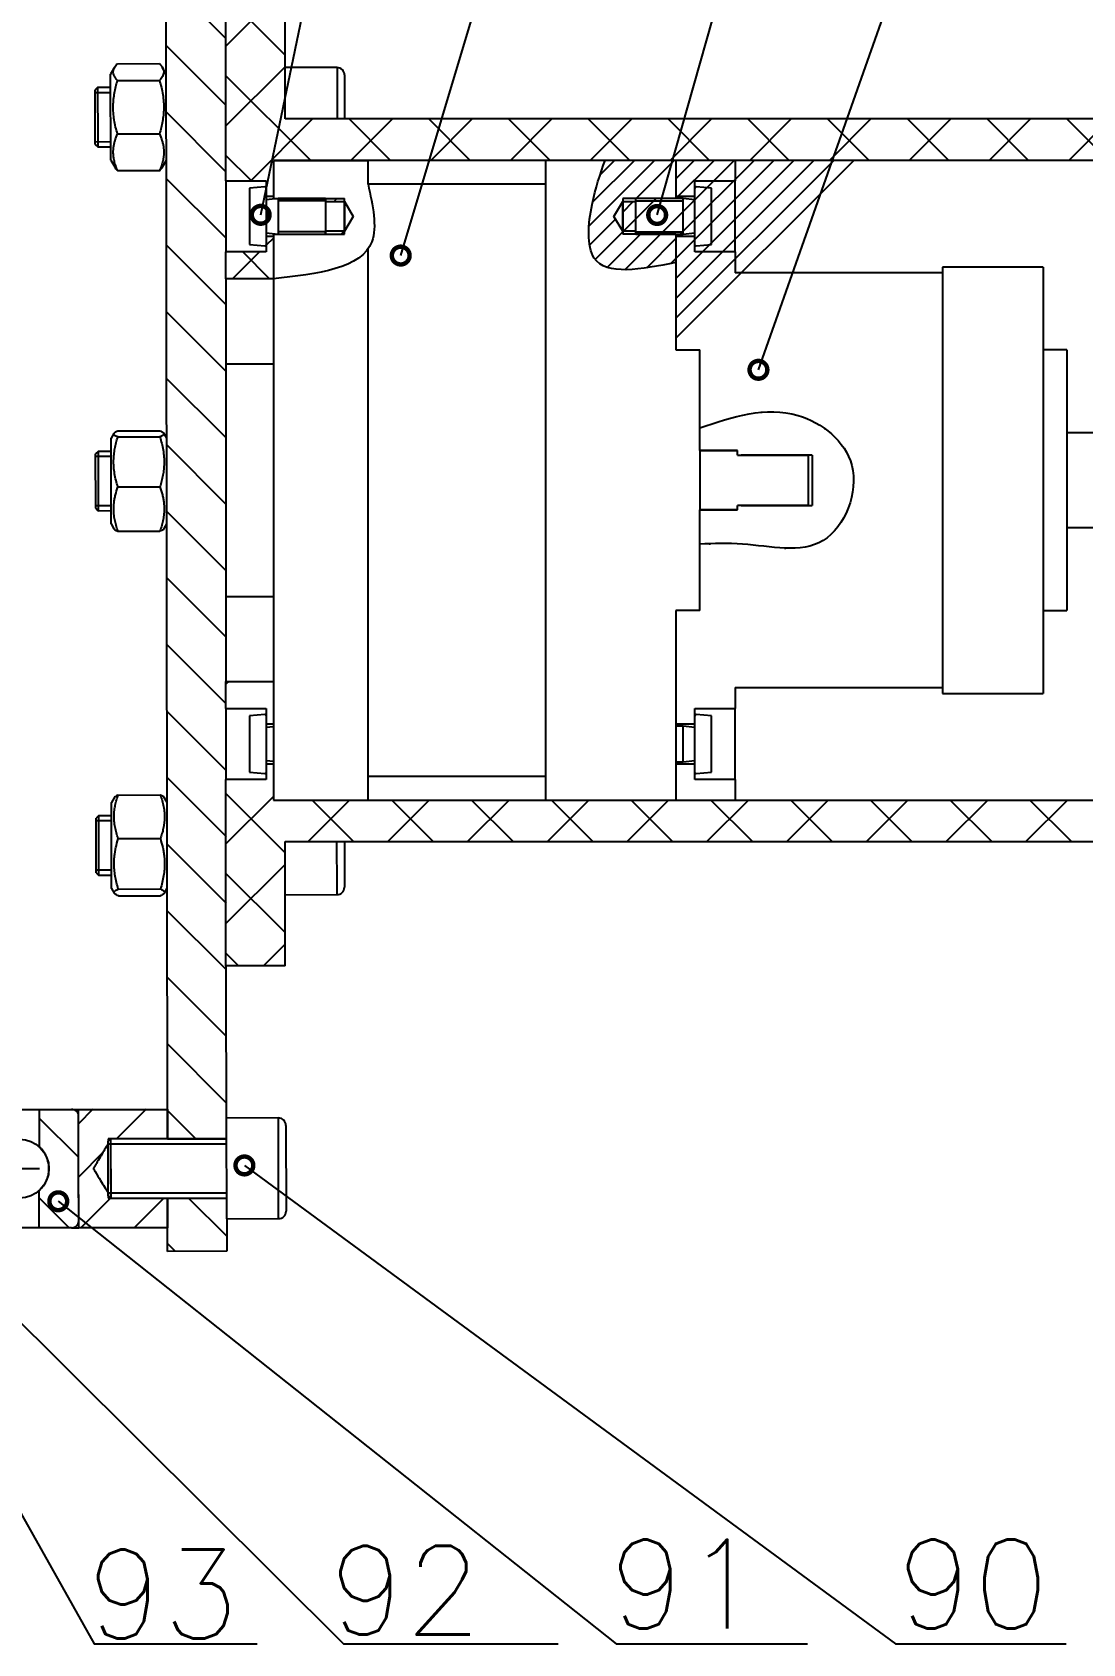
# Model space of a CAD drawing. Header units: millimetres. Extents: x 56 to 1245, y 45 to 886.
# Drawn here: x 657.9 to 717, y 575.8 to 666.5 of the extents above; entities that cross this region are included whole.
import ezdxf
from ezdxf.enums import TextEntityAlignment as Align

# ---------------------------------------------------------------- set-up
doc = ezdxf.new("R2010")
doc.units = ezdxf.units.MM
doc.layers.get('0').update_dxf_attribs({"color": 3})
doc.styles.get("Standard").update_dxf_attribs({"font": 'txt', "bigfont": 'gbcbig.shx'})

# ---------------------------------------------------------------- blocks, each defined once
blk = doc.blocks.new('_DotSmall')
at = {"color": 0, "linetype": 'ByBlock', "const_width": 0.5}
blk.add_lwpolyline([(-0.0625, 0, 1), (0.0625, 0, 1)], format="xyb", close=True, dxfattribs=at)

msp = doc.modelspace()

# ---------------------------------------------------------------- hatches: boundary and pattern name
h = msp.add_hatch()
h.set_pattern_fill('ANSI31', color=0, style=0)
edge = h.paths.add_edge_path()
edge.add_spline(control_points=[(695.485, 637.66), (696.275, 637.691), (698.55, 637.78), (702.906, 636.662), (705.132, 642.347), (700.583, 645.901), (697.345, 644.821), (695.485, 644.2)], knot_values=[0, 0, 0, 0, 2.415253, 6.952109, 11.474933, 15.606196, 21.188378, 21.188378, 21.188378, 21.188378], degree=3, periodic=0)
edge.add_line((695.485, 644.2), (695.485, 642.924))
edge.add_line((695.485, 642.924), (697.618, 642.924))
edge.add_line((697.618, 642.924), (697.618, 642.671))
edge.add_line((697.618, 642.671), (701.618, 642.671))
edge.add_line((701.618, 642.671), (701.818, 642.671))
edge.add_line((701.818, 642.671), (701.818, 639.843))
edge.add_line((701.818, 639.843), (697.818, 639.843))
edge.add_line((697.818, 639.843), (697.618, 639.843))
edge.add_line((697.618, 639.843), (697.618, 639.59))
edge.add_line((697.618, 639.59), (695.485, 639.59))
edge.add_line((695.485, 639.59), (695.485, 637.66))
edge = h.paths.add_edge_path()
edge.add_spline(control_points=[(695.485, 637.66), (696.275, 637.691), (698.55, 637.78), (702.906, 636.662), (705.132, 642.347), (700.583, 645.901), (697.345, 644.821), (695.485, 644.2)], knot_values=[0, 0, 0, 0, 2.415253, 6.952109, 11.474933, 15.606196, 21.188378, 21.188378, 21.188378, 21.188378], weights=[1, 1, 1, 1, 1, 1, 1, 1], degree=3, periodic=0)
edge.add_line((695.485, 644.2), (695.485, 642.924))
edge.add_line((695.485, 642.924), (697.618, 642.924))
edge.add_line((697.618, 642.924), (697.618, 642.671))
edge.add_line((697.618, 642.671), (697.798, 642.671))
edge.add_line((697.798, 642.671), (697.818, 642.671))
edge.add_line((697.818, 642.671), (697.818, 642.671))
edge.add_line((697.818, 642.671), (701.618, 642.671))
edge.add_line((701.618, 642.671), (701.638, 642.671))
edge.add_line((701.638, 642.671), (701.818, 642.671))
edge.add_line((701.818, 642.671), (701.818, 639.843))
edge.add_line((701.818, 639.843), (701.638, 639.843))
edge.add_line((701.638, 639.843), (701.618, 639.843))
edge.add_line((701.618, 639.843), (697.818, 639.843))
edge.add_line((697.818, 639.843), (697.798, 639.843))
edge.add_line((697.798, 639.843), (697.618, 639.843))
edge.add_line((697.618, 639.843), (697.618, 639.59))
edge.add_line((697.618, 639.59), (695.485, 639.59))
edge.add_line((695.485, 639.59), (695.485, 637.66))

# ---------------------------------------------------------------- linework, layer by layer
at = {"layer": 'Defpoints', "linetype": 'Continuous', "lineweight": -3}
for p, q in [((665.526, 604.185), (665.448, 674.518)), ((668.791, 666.13), (665.453, 669.467)), ((668.818, 658.106), (668.818, 668.59)), ((671.717, 668.59), (668.818, 665.691)), ((672.151, 661.59), (672.151, 668.59)), ((672.151, 665.184), (668.818, 668.517)), ((668.795, 662.384), (665.458, 665.721)), ((662.549, 664.495), (662.326, 664.109)), ((662.331, 659.276), (662.326, 664.109)), ((662.708, 664.703), (665.076, 664.706)), ((665.459, 664.112), (665.235, 664.499)), ((672.151, 664.534), (668.818, 661.201)), ((673.588, 659.257), (668.818, 664.027)), ((675.075, 664.486), (672.158, 664.481)), ((661.594, 663.358), (661.46, 663.225)), ((661.463, 660.595), (661.46, 663.225)), ((662.327, 663.359), (661.594, 663.358)), ((661.594, 663.358), (661.597, 660.5)), ((662.709, 663.757), (665.077, 663.759)), ((662.327, 663.07), (661.461, 663.069)), ((668.799, 658.638), (665.462, 661.975)), ((673.697, 661.59), (670.213, 658.106)), ((735.485, 661.59), (672.151, 661.59)), ((678.078, 659.257), (675.745, 661.59)), ((678.188, 661.59), (675.854, 659.257)), ((682.569, 659.257), (680.235, 661.59)), ((682.678, 661.59), (680.344, 659.257)), ((687.059, 659.257), (684.725, 661.59)), ((687.168, 661.59), (684.834, 659.257)), ((691.549, 659.257), (689.216, 661.59)), ((691.658, 661.59), (689.325, 659.257)), ((696.039, 659.257), (693.706, 661.59)), ((696.148, 661.59), (693.815, 659.257)), ((700.529, 659.257), (698.196, 661.59)), ((700.638, 661.59), (698.305, 659.257)), ((705.019, 659.257), (702.686, 661.59)), ((705.128, 661.59), (702.795, 659.257)), ((709.509, 659.257), (707.176, 661.59)), ((709.618, 661.59), (707.285, 659.257)), ((713.999, 659.257), (711.666, 661.59)), ((714.109, 661.59), (711.775, 659.257)), ((718.49, 659.257), (716.156, 661.59)), ((718.599, 661.59), (716.265, 659.257)), ((661.464, 660.158), (661.463, 660.595)), ((661.597, 660.5), (661.597, 660.025)), ((662.712, 660.746), (665.081, 660.748)), ((661.464, 660.313), (662.33, 660.314)), ((661.464, 660.158), (661.597, 660.025)), ((661.597, 660.025), (662.331, 660.026)), ((670.249, 658.106), (668.818, 659.537)), ((662.331, 659.276), (662.555, 658.889)), ((662.715, 658.682), (665.083, 658.684)), ((665.242, 658.892), (665.465, 659.279)), ((671.485, 659.257), (671.485, 657.24)), ((737.485, 659.257), (671.485, 659.257)), ((671.485, 659.257), (671.485, 657.24)), ((676.818, 657.924), (676.818, 659.257)), ((686.818, 657.924), (686.818, 659.257)), ((689.256, 655.58), (692.933, 659.257)), ((689.452, 656.899), (691.811, 659.257)), ((689.88, 658.449), (690.688, 659.257)), ((691.905, 657.106), (694.056, 659.257)), ((693.272, 655.106), (697.423, 659.257)), ((693.869, 653.458), (699.668, 659.257)), ((697.485, 659.257), (694.151, 659.257)), ((694.151, 659.257), (694.151, 657.24)), ((694.151, 659.257), (694.151, 657.106)), ((694.151, 658.23), (695.178, 659.257)), ((694.151, 657.108), (696.301, 659.257)), ((694.151, 652.618), (700.791, 659.257)), ((694.151, 651.495), (701.913, 659.257)), ((694.151, 650.373), (703.036, 659.257)), ((694.151, 649.25), (704.158, 659.257)), ((694.395, 655.106), (698.546, 659.257)), ((697.485, 659.257), (697.485, 658.106)), ((668.803, 654.892), (665.466, 658.23)), ((668.818, 658.106), (671.085, 658.106)), ((668.818, 658.106), (668.818, 654.106)), ((671.012, 657.767), (670.151, 657.691)), ((670.151, 657.691), (670.151, 654.521)), ((671.085, 658.106), (671.085, 657.24)), ((671.085, 657.7), (671.085, 654.512)), ((686.818, 657.924), (676.818, 657.924)), ((695.218, 658.106), (697.485, 658.106)), ((695.218, 657.7), (695.218, 658.106)), ((695.218, 657.233), (695.218, 657.7)), ((696.151, 657.691), (695.291, 657.767)), ((696.151, 657.227), (696.151, 657.691)), ((697.485, 654.106), (697.485, 658.106)), ((671.116, 657.24), (671.085, 657.271)), ((671.085, 657.24), (671.485, 657.24)), ((671.751, 657.106), (671.085, 657.036)), ((671.485, 657.106), (675.485, 657.106)), ((674.418, 657.106), (671.751, 657.106)), ((671.751, 657.106), (671.751, 657.079)), ((671.751, 657.106), (671.751, 655.106)), ((671.751, 657.079), (671.751, 655.106)), ((674.418, 656.98), (671.751, 656.98)), ((674.418, 657.106), (674.418, 655.106)), ((674.418, 656.94), (675.485, 656.94)), ((674.9, 656.94), (675.067, 657.106)), ((675.485, 655.106), (675.485, 657.106)), ((675.485, 656.94), (675.985, 656.106)), ((675.485, 656.94), (675.485, 655.273)), ((690.651, 656.106), (691.151, 656.94)), ((694.151, 657.106), (691.151, 657.106)), ((691.151, 657.106), (691.151, 655.106)), ((691.151, 656.94), (691.885, 656.94)), ((691.151, 655.273), (691.151, 656.94)), ((691.151, 656.353), (691.738, 656.94)), ((694.551, 657.106), (691.885, 657.106)), ((691.885, 656.813), (691.885, 657.106)), ((691.885, 655.964), (693.027, 657.106)), ((691.885, 656.98), (694.551, 656.98)), ((691.885, 655.106), (691.885, 656.813)), ((693.027, 657.106), (693.027, 657.106)), ((694.15, 657.106), (694.15, 657.106)), ((694.151, 657.24), (695.218, 657.24)), ((695.218, 657.036), (694.551, 657.106)), ((694.551, 655.399), (694.551, 657.106)), ((694.551, 655.106), (694.551, 657.106)), ((695.218, 654.512), (695.218, 657.233)), ((696.151, 654.521), (696.151, 657.227)), ((675.985, 656.106), (675.485, 655.273)), ((689.286, 654.488), (690.746, 655.948)), ((691.151, 655.273), (690.651, 656.106)), ((691.194, 655.273), (691.885, 655.964)), ((671.085, 655.176), (671.751, 655.106)), ((671.485, 654.973), (671.085, 654.973)), ((671.485, 655.134), (671.485, 627.38)), ((671.485, 655.106), (675.485, 655.106)), ((671.485, 654.973), (671.485, 652.59)), ((674.418, 655.233), (671.751, 655.233)), ((671.751, 655.106), (674.418, 655.106)), ((671.944, 655.106), (671.944, 655.106)), ((673.067, 655.106), (673.067, 655.106)), ((674.189, 655.106), (674.189, 655.106)), ((675.485, 655.273), (674.418, 655.273)), ((675.312, 655.106), (675.479, 655.273)), ((689.603, 653.682), (691.151, 655.23)), ((690.278, 653.234), (692.15, 655.106)), ((691.885, 655.273), (691.151, 655.273)), ((694.151, 655.106), (691.151, 655.106)), ((691.272, 653.106), (693.272, 655.106)), ((691.885, 655.233), (694.551, 655.233)), ((691.885, 655.106), (694.551, 655.106)), ((694.151, 655.106), (694.151, 648.59)), ((695.218, 654.973), (694.151, 654.973)), ((694.151, 654.973), (694.151, 648.59)), ((694.551, 655.106), (694.551, 655.399)), ((694.551, 655.106), (695.218, 655.176)), ((668.807, 651.147), (665.47, 654.484)), ((671.085, 654.106), (668.818, 654.106)), ((668.818, 652.59), (668.818, 654.106)), ((670.703, 654.106), (669.188, 652.59)), ((671.275, 652.59), (669.759, 654.106)), ((670.151, 654.521), (671.012, 654.446)), ((671.485, 654.888), (671.085, 654.488)), ((671.085, 654.512), (671.085, 654.106)), ((692.503, 653.214), (694.151, 654.863)), ((695.218, 654.106), (695.218, 654.512)), ((697.485, 654.106), (695.218, 654.106)), ((695.291, 654.446), (696.151, 654.521)), ((697.485, 654.106), (697.485, 652.924)), ((709.151, 653.257), (709.151, 652.924)), ((714.818, 653.257), (709.151, 653.257)), ((714.818, 653.257), (714.818, 648.59)), ((668.818, 652.59), (668.818, 647.808)), ((671.485, 652.59), (668.818, 652.59)), ((709.151, 652.924), (697.485, 652.924)), ((668.811, 647.401), (665.474, 650.738)), ((694.151, 648.59), (695.485, 648.59)), ((695.485, 642.924), (695.485, 648.59)), ((716.151, 648.59), (714.818, 648.59)), ((716.151, 648.59), (716.151, 643.924)), ((668.818, 647.808), (671.485, 647.808)), ((668.818, 647.808), (668.818, 634.706)), ((668.815, 643.655), (665.478, 646.992)), ((662.503, 643.895), (662.349, 643.628)), ((662.354, 638.794), (662.349, 643.628)), ((662.731, 644.029), (665.099, 644.032)), ((662.731, 643.696), (665.099, 643.698)), ((665.482, 643.631), (665.328, 643.897)), ((668.82, 639.909), (665.483, 643.246)), ((724.818, 643.924), (716.151, 643.924)), ((661.616, 642.877), (661.483, 642.743)), ((661.486, 639.763), (661.483, 642.743)), ((662.35, 642.589), (661.483, 642.588)), ((662.35, 642.878), (661.616, 642.877)), ((661.616, 642.877), (661.62, 639.637)), ((695.485, 642.924), (697.618, 642.924)), ((697.618, 642.924), (695.485, 642.924)), ((697.618, 642.671), (697.618, 642.924)), ((697.618, 642.671), (701.618, 642.671)), ((701.818, 642.671), (697.818, 642.671)), ((701.618, 639.843), (701.618, 642.671)), ((701.818, 642.671), (701.818, 639.843)), ((662.734, 640.878), (665.103, 640.881)), ((661.486, 639.832), (662.353, 639.833)), ((661.486, 639.677), (661.486, 639.763)), ((661.486, 639.677), (661.62, 639.543)), ((661.62, 639.637), (661.62, 639.543)), ((661.62, 639.543), (662.353, 639.544)), ((695.485, 633.924), (695.485, 639.59)), ((697.618, 639.59), (695.485, 639.59)), ((695.485, 639.59), (697.618, 639.59)), ((697.618, 639.59), (697.618, 639.843)), ((701.618, 639.843), (697.618, 639.843)), ((697.818, 639.843), (701.818, 639.843)), ((662.354, 638.794), (662.509, 638.527)), ((665.334, 638.531), (665.487, 638.798)), ((668.824, 636.164), (665.487, 639.501)), ((662.737, 638.394), (665.105, 638.396)), ((716.151, 638.59), (724.818, 638.59)), ((716.151, 638.59), (716.151, 633.924)), ((668.828, 632.418), (665.491, 635.755)), ((668.818, 634.706), (671.485, 634.706)), ((668.818, 634.706), (668.818, 629.924)), ((695.485, 633.924), (694.151, 633.924)), ((694.151, 633.924), (694.151, 627.541)), ((694.151, 633.924), (694.151, 627.408)), ((714.818, 633.924), (716.151, 633.924)), ((714.818, 633.924), (714.818, 629.257)), ((668.832, 628.672), (665.495, 632.009)), ((668.818, 629.924), (671.485, 629.924)), ((668.818, 628.408), (668.818, 629.924)), ((668.972, 629.924), (668.818, 629.77)), ((671.485, 629.924), (671.485, 627.541)), ((697.485, 629.59), (709.151, 629.59)), ((697.485, 629.59), (697.485, 628.408)), ((709.151, 629.59), (709.151, 629.257)), ((709.151, 629.257), (714.818, 629.257)), ((668.836, 624.926), (665.499, 628.263)), ((668.818, 628.408), (671.085, 628.408)), ((668.818, 628.408), (668.818, 624.408)), ((671.012, 628.068), (670.151, 627.993)), ((670.151, 627.993), (670.151, 624.823)), ((671.085, 628.408), (671.085, 628.002)), ((671.085, 628.002), (671.085, 624.814)), ((695.218, 628.408), (697.485, 628.408)), ((695.218, 628.002), (695.218, 628.408)), ((695.218, 627.808), (695.218, 628.002)), ((695.218, 624.814), (695.218, 627.808)), ((696.151, 627.993), (695.291, 628.068)), ((696.151, 627.8), (696.151, 627.993)), ((696.151, 624.823), (696.151, 627.8)), ((697.485, 624.408), (697.485, 628.408)), ((671.085, 627.541), (671.485, 627.541)), ((671.485, 627.38), (671.085, 627.338)), ((694.151, 627.541), (695.218, 627.541)), ((694.551, 627.408), (694.151, 627.408)), ((695.218, 627.338), (694.551, 627.408)), ((694.551, 625.93), (694.551, 627.408)), ((694.551, 625.408), (694.551, 627.408)), ((694.551, 625.408), (694.551, 625.93)), ((671.085, 625.478), (671.485, 625.436)), ((671.085, 625.275), (671.085, 624.408)), ((671.485, 625.275), (671.085, 625.275)), ((671.485, 625.436), (671.485, 623.33)), ((671.485, 625.275), (671.485, 623.257)), ((694.151, 625.408), (694.551, 625.408)), ((694.151, 625.408), (694.151, 623.257)), ((695.218, 625.275), (694.151, 625.275)), ((694.151, 625.275), (694.151, 623.257)), ((694.551, 625.408), (695.218, 625.478)), ((668.84, 621.181), (665.503, 624.518)), ((671.085, 624.408), (668.818, 624.408)), ((668.818, 613.924), (668.818, 624.408)), ((670.151, 624.823), (671.012, 624.748)), ((676.818, 624.59), (686.818, 624.59)), ((676.818, 623.257), (676.818, 624.59)), ((686.818, 623.257), (686.818, 624.59)), ((695.218, 624.408), (695.218, 624.814)), ((697.485, 624.408), (695.218, 624.408)), ((695.291, 624.748), (696.151, 624.823)), ((697.485, 624.408), (697.485, 623.257)), ((662.528, 623.388), (662.371, 623.117)), ((662.753, 623.538), (665.122, 623.541)), ((665.505, 623.12), (665.347, 623.392)), ((672.151, 620.283), (668.818, 623.616)), ((671.485, 623.457), (668.818, 620.79)), ((671.485, 623.257), (737.485, 623.257)), ((675.775, 623.257), (673.442, 620.924)), ((676.001, 620.924), (673.667, 623.257)), ((680.265, 623.257), (677.932, 620.924)), ((680.491, 620.924), (678.157, 623.257)), ((684.756, 623.257), (682.422, 620.924)), ((684.981, 620.924), (682.648, 623.257)), ((689.246, 623.257), (686.912, 620.924)), ((689.471, 620.924), (687.138, 623.257)), ((693.736, 623.257), (691.402, 620.924)), ((693.961, 620.924), (691.628, 623.257)), ((694.151, 623.257), (697.485, 623.257)), ((698.226, 623.257), (695.893, 620.924)), ((698.451, 620.924), (696.118, 623.257)), ((702.716, 623.257), (700.383, 620.924)), ((702.941, 620.924), (700.608, 623.257)), ((707.206, 623.257), (704.873, 620.924)), ((707.432, 620.924), (705.098, 623.257)), ((711.696, 623.257), (709.363, 620.924)), ((711.922, 620.924), (709.588, 623.257)), ((716.186, 623.257), (713.853, 620.924)), ((716.412, 620.924), (714.078, 623.257)), ((661.639, 622.366), (661.506, 622.233)), ((662.372, 622.367), (661.639, 622.366)), ((661.639, 622.366), (661.642, 619.271)), ((662.377, 618.284), (662.371, 623.117)), ((661.509, 619.385), (661.506, 622.233)), ((662.373, 622.078), (661.506, 622.077)), ((662.756, 621.083), (665.125, 621.086)), ((668.844, 617.435), (665.507, 620.772)), ((672.151, 620.924), (735.485, 620.924)), ((672.151, 613.924), (672.151, 620.924)), ((675.072, 618.338), (675.068, 620.929)), ((675.485, 620.929), (675.488, 618.696)), ((672.151, 619.633), (668.818, 616.3)), ((661.509, 619.166), (661.509, 619.385)), ((661.509, 619.321), (662.376, 619.322)), ((661.509, 619.166), (661.643, 619.033)), ((661.642, 619.271), (661.643, 619.033)), ((661.643, 619.033), (662.376, 619.034)), ((672.151, 615.793), (668.818, 619.126)), ((675.488, 618.696), (675.489, 618.35)), ((662.377, 618.284), (662.534, 618.013)), ((662.759, 618.246), (665.128, 618.249)), ((662.76, 617.864), (665.128, 617.866)), ((665.353, 618.015), (665.51, 618.287)), ((672.156, 617.928), (675.073, 617.933)), ((675.073, 617.933), (675.072, 618.338)), ((668.849, 613.689), (665.512, 617.026)), ((672.151, 615.143), (670.932, 613.924)), ((669.53, 613.924), (668.818, 614.636)), ((668.853, 609.943), (665.516, 613.28)), ((672.151, 613.924), (668.818, 613.924)), ((668.857, 606.197), (665.52, 609.535)), ((660.527, 603.128), (658.302, 605.353)), ((661.333, 605.847), (660.525, 605.039)), ((664.329, 605.85), (662.661, 604.182)), ((665.524, 605.852), (665.526, 604.185)), ((667.126, 604.187), (665.524, 605.789)), ((671.774, 605.36), (668.857, 605.355)), ((668.867, 599.689), (668.857, 605.355)), ((671.783, 599.694), (671.774, 605.36)), ((662.326, 604.182), (662.192, 604.181)), ((662.192, 604.181), (662.193, 604.048)), ((662.326, 604.182), (662.193, 604.048)), ((668.859, 604.189), (662.326, 604.182)), ((665.526, 604.185), (662.326, 604.182)), ((662.326, 604.182), (662.329, 600.848)), ((662.326, 604.182), (662.326, 604.114)), ((672.191, 604.944), (672.199, 600.111)), ((661.892, 603.413), (660.528, 602.049)), ((662.196, 600.981), (662.193, 604.048)), ((662.193, 604.031), (662.193, 604.048)), ((662.193, 603.896), (662.193, 604.031)), ((662.193, 603.639), (662.193, 603.896)), ((662.193, 603.281), (662.193, 603.639)), ((662.194, 602.856), (662.193, 603.281)), ((662.326, 604.114), (662.326, 603.917)), ((662.326, 603.917), (662.326, 603.606)), ((662.326, 603.606), (662.327, 603.207)), ((662.194, 602.4), (662.194, 602.856)), ((662.195, 601.955), (662.194, 602.4)), ((662.327, 603.207), (662.327, 602.752)), ((662.327, 602.752), (662.328, 602.278)), ((662.195, 601.559), (662.195, 601.955)), ((662.196, 601.248), (662.195, 601.559)), ((662.328, 602.278), (662.328, 601.823)), ((662.328, 601.823), (662.329, 601.423)), ((662.329, 601.423), (662.329, 601.113)), ((659.986, 599.179), (658.307, 600.858)), ((662.325, 600.853), (660.652, 599.18)), ((662.196, 601.05), (662.196, 601.248)), ((662.196, 600.981), (662.196, 601.05)), ((662.196, 600.981), (662.329, 600.848)), ((662.196, 600.981), (662.196, 600.848)), ((662.196, 600.848), (662.329, 600.848)), ((662.329, 601.113), (662.329, 600.916)), ((662.329, 600.916), (662.329, 600.848)), ((662.329, 600.848), (668.863, 600.855)), ((662.329, 600.848), (665.529, 600.852)), ((665.317, 600.852), (663.649, 599.183)), ((665.533, 597.852), (665.529, 600.852)), ((665.529, 600.852), (665.531, 599.185)), ((668.865, 598.706), (666.718, 600.853)), ((668.864, 599.689), (668.866, 597.855)), ((668.867, 599.689), (671.783, 599.694)), ((658.309, 599.177), (656.087, 599.175)), ((660.131, 599.179), (658.309, 599.177)), ((660.131, 599.179), (660.531, 599.18)), ((665.531, 599.185), (660.531, 599.18)), ((665.977, 597.852), (665.532, 598.297)), ((668.866, 597.855), (665.533, 597.852))]:
    msp.add_line(p, q, dxfattribs=at)
at = {"layer": 'Defpoints', "lineweight": -3}
for p, q in [((675.075, 664.486), (675.075, 661.59)), ((675.492, 664.07), (675.492, 661.59)), ((671.485, 659.257), (676.818, 659.257)), ((686.818, 624.59), (686.818, 657.924)), ((671.485, 657.24), (671.485, 657.078)), ((671.485, 657.106), (671.751, 657.106)), ((674.418, 657.106), (674.418, 656.94)), ((671.485, 655.134), (671.485, 652.59)), ((671.485, 655.106), (671.751, 655.106)), ((674.418, 655.106), (674.418, 655.273)), ((676.818, 624.59), (676.818, 654.281)), ((709.151, 652.924), (709.151, 629.59)), ((714.818, 648.59), (714.818, 633.924)), ((716.151, 643.924), (716.151, 638.59)), ((695.485, 642.924), (695.485, 639.59)), ((671.485, 627.38), (671.485, 625.436)), ((694.151, 627.408), (694.151, 625.408)), ((668.818, 613.924), (668.829, 604.189)), ((656.079, 605.836), (658.302, 605.836)), ((658.302, 605.836), (660.152, 605.838)), ((658.302, 605.836), (658.302, 603.746)), ((660.152, 605.838), (665.524, 605.844)), ((665.526, 604.185), (668.859, 604.189)), ((662.193, 603.896), (662.193, 604.031)), ((662.193, 603.896), (668.859, 603.896)), ((656.102, 602.509), (658.329, 602.509)), ((662.196, 601.149), (668.862, 601.149)), ((662.196, 601.115), (662.196, 600.981)), ((665.529, 600.852), (668.863, 600.855))]:
    msp.add_line(p, q, dxfattribs=at)
for points in [[(670.772, 656.196), (681.698, 708.695), (691.566, 708.695)], [(678.656, 653.903), (695.078, 708.695), (703.827, 708.695)], [(693.091, 656.187), (707.978, 708.695), (716.614, 708.695)], [(698.793, 647.472), (720.403, 708.695), (729.899, 708.695)], [(669.856, 602.688), (706.503, 575.764), (716.121, 575.764)], [(659.379, 600.67), (690.79, 575.764), (701.556, 575.764)], [(652.238, 598.819), (675.432, 575.764), (687.521, 575.764)], [(649.702, 596.548), (661.395, 575.764), (670.572, 575.764)]]:
    msp.add_lwpolyline(points, dxfattribs=at)
msp.add_circle((657.194, 602.509), 1.66, dxfattribs=at)
at = {"layer": 'Defpoints', "linetype": 'Continuous', "lineweight": -3}
for centre, radius, start, end in [((675.075, 664.069), 0.417, 0.09532, 90.09532), ((671.018, 657.7), 0.0667, 0, 95), ((695.285, 657.7), 0.0667, 85, 180), ((671.018, 654.512), 0.0667, 265, 0), ((695.285, 654.512), 0.0667, 180, 275), ((671.018, 628.002), 0.0667, 0, 95), ((695.285, 628.002), 0.0667, 85, 180), ((671.018, 624.814), 0.0667, 265, 0), ((695.285, 624.814), 0.0667, 180, 275), ((675.072, 618.349), 0.417, 270.09532, 0.09532), ((671.774, 604.944), 0.417, 0.09532, 90.09532), ((671.783, 600.11), 0.417, 270.09532, 0.09532)]:
    msp.add_arc(centre, radius, start, end, dxfattribs=at)
at = {"layer": 'Defpoints', "lineweight": -3}
msp.add_arc((660.139, 605.452), 0.386, 1.90701, 92.17194, dxfattribs=at)
at = {"layer": 'Defpoints', "linetype": 'Continuous', "lineweight": -3}
for major_axis, start_param, end_param in [((-25.243, 22810.181), 4.712372, 4.712664), ((-25.243, 22810.181), 4.712389, 4.712646), ((-23.263, 21021.147), 4.71237, 4.71247)]:
    msp.add_ellipse((632.198, 599.545), major_axis=major_axis, ratio=0.001242, start_param=start_param, end_param=end_param, dxfattribs=at)
for points, knots in [([(662.709, 663.757), (662.673, 663.797), (662.6, 663.879), (662.522, 664.005), (662.475, 664.133), (662.466, 664.257), (662.489, 664.374), (662.539, 664.484), (662.611, 664.595), (662.676, 664.667), (662.708, 664.703)], [0, 0, 0, 0, 0.132024, 0.264562, 0.39926, 0.534983, 0.649873, 0.765393, 0.882501, 1, 1, 1, 1]), ([(665.076, 664.706), (665.112, 664.665), (665.185, 664.584), (665.263, 664.458), (665.311, 664.33), (665.32, 664.206), (665.296, 664.089), (665.247, 663.978), (665.174, 663.868), (665.11, 663.796), (665.077, 663.759)], [0, 0, 0, 0, 0.132024, 0.264562, 0.39926, 0.534983, 0.649873, 0.765393, 0.882501, 1, 1, 1, 1]), ([(662.712, 660.746), (662.676, 660.876), (662.603, 661.136), (662.525, 661.536), (662.477, 661.944), (662.468, 662.338), (662.491, 662.71), (662.54, 663.061), (662.612, 663.411), (662.677, 663.641), (662.709, 663.757)], [0, 0, 0, 0, 0.1323004, 0.2645633, 0.3997848, 0.5349818, 0.6501776, 0.7653913, 0.8826843, 1, 1, 1, 1]), ([(665.077, 663.759), (665.114, 663.629), (665.186, 663.369), (665.265, 662.969), (665.312, 662.561), (665.322, 662.167), (665.298, 661.795), (665.249, 661.444), (665.177, 661.094), (665.113, 660.864), (665.081, 660.748)], [0, 0, 0, 0, 0.1323, 0.264563, 0.399785, 0.534982, 0.650178, 0.765391, 0.882684, 1, 1, 1, 1]), ([(662.715, 658.682), (662.678, 658.772), (662.607, 658.946), (662.532, 659.209), (662.484, 659.47), (662.47, 659.736), (662.487, 659.977), (662.526, 660.19), (662.59, 660.439), (662.663, 660.623), (662.712, 660.746)], [0, 0, 0, 0, 0.133757, 0.258366, 0.382944, 0.510621, 0.6383, 0.728297, 0.818302, 1, 1, 1, 1]), ([(665.081, 660.748), (665.129, 660.627), (665.203, 660.444), (665.268, 660.195), (665.307, 659.983), (665.325, 659.746), (665.313, 659.482), (665.266, 659.218), (665.191, 658.951), (665.119, 658.775), (665.083, 658.684)], [0, 0, 0, 0, 0.180075, 0.270892, 0.3617, 0.486171, 0.61064, 0.738425, 0.866244, 1, 1, 1, 1]), ([(662.556, 658.89), (662.576, 658.857), (662.619, 658.787), (662.682, 658.718), (662.715, 658.682)], [0, 0, 0, 0, 0.472623, 1, 1, 1, 1]), ([(665.083, 658.684), (665.12, 658.725), (665.182, 658.794), (665.223, 658.864), (665.239, 658.893)], [0, 0, 0, 0, 0.592922, 1, 1, 1, 1]), ([(662.731, 643.696), (662.695, 643.71), (662.622, 643.739), (662.545, 643.783), (662.497, 643.828), (662.488, 643.872), (662.512, 643.913), (662.561, 643.952), (662.634, 643.991), (662.698, 644.016), (662.731, 644.029)], [0, 0, 0, 0, 0.132024, 0.264562, 0.39926, 0.534983, 0.649873, 0.765393, 0.882501, 1, 1, 1, 1]), ([(662.734, 640.878), (662.698, 641), (662.625, 641.243), (662.547, 641.618), (662.499, 642), (662.49, 642.368), (662.513, 642.716), (662.562, 643.045), (662.634, 643.372), (662.699, 643.588), (662.731, 643.696)], [0, 0, 0, 0, 0.1323, 0.264563, 0.399785, 0.534982, 0.650178, 0.765391, 0.882684, 1, 1, 1, 1]), ([(665.099, 644.032), (665.135, 644.017), (665.208, 643.989), (665.286, 643.944), (665.333, 643.899), (665.342, 643.856), (665.318, 643.814), (665.269, 643.776), (665.197, 643.737), (665.132, 643.711), (665.099, 643.698)], [0, 0, 0, 0, 0.132024, 0.264562, 0.39926, 0.534983, 0.649873, 0.765393, 0.882501, 1, 1, 1, 1]), ([(665.099, 643.698), (665.136, 643.577), (665.209, 643.333), (665.287, 642.959), (665.334, 642.577), (665.344, 642.209), (665.32, 641.86), (665.271, 641.532), (665.199, 641.204), (665.135, 640.989), (665.103, 640.881)], [0, 0, 0, 0, 0.1323, 0.264563, 0.399785, 0.534982, 0.650178, 0.765391, 0.882684, 1, 1, 1, 1]), ([(662.737, 638.394), (662.7, 638.502), (662.629, 638.712), (662.554, 639.028), (662.506, 639.343), (662.492, 639.662), (662.51, 639.953), (662.548, 640.21), (662.612, 640.509), (662.685, 640.73), (662.734, 640.878)], [0, 0, 0, 0, 0.133757, 0.258366, 0.382944, 0.510621, 0.6383, 0.728297, 0.818302, 1, 1, 1, 1]), ([(665.103, 640.881), (665.151, 640.734), (665.225, 640.514), (665.29, 640.215), (665.329, 639.959), (665.347, 639.674), (665.335, 639.357), (665.289, 639.039), (665.213, 638.717), (665.142, 638.505), (665.105, 638.396)], [0, 0, 0, 0, 0.180075, 0.270892, 0.3617, 0.486171, 0.61064, 0.738425, 0.866244, 1, 1, 1, 1]), ([(662.511, 638.529), (662.514, 638.522), (662.523, 638.503), (662.568, 638.471), (662.64, 638.432), (662.705, 638.406), (662.737, 638.394)], [0, 0, 0, 0, 0.139732, 0.423567, 0.711304, 1, 1, 1, 1]), ([(665.105, 638.396), (665.142, 638.411), (665.215, 638.44), (665.289, 638.484), (665.33, 638.515), (665.333, 638.531), (665.333, 638.532)], [0, 0, 0, 0, 0.3243643, 0.6499924, 0.9809269, 1, 1, 1, 1]), ([(662.756, 621.083), (662.72, 621.189), (662.647, 621.401), (662.569, 621.728), (662.521, 622.06), (662.512, 622.381), (662.536, 622.684), (662.585, 622.971), (662.657, 623.256), (662.721, 623.444), (662.753, 623.538)], [0, 0, 0, 0, 0.1323, 0.264563, 0.399785, 0.534982, 0.650178, 0.765391, 0.882684, 1, 1, 1, 1]), ([(662.753, 623.538), (662.717, 623.521), (662.645, 623.488), (662.566, 623.438), (662.541, 623.405), (662.528, 623.388)], [0, 0, 0, 0, 0.335791, 0.672891, 1, 1, 1, 1]), ([(665.122, 623.541), (665.158, 623.435), (665.231, 623.223), (665.309, 622.896), (665.357, 622.563), (665.366, 622.243), (665.342, 621.939), (665.293, 621.653), (665.221, 621.368), (665.157, 621.18), (665.125, 621.086)], [0, 0, 0, 0, 0.1323, 0.264563, 0.399785, 0.534982, 0.650178, 0.765391, 0.882684, 1, 1, 1, 1]), ([(665.345, 623.391), (665.343, 623.397), (665.334, 623.417), (665.29, 623.452), (665.219, 623.497), (665.154, 623.526), (665.122, 623.541)], [0, 0, 0, 0, 0.1093957, 0.4032399, 0.7011237, 1, 1, 1, 1]), ([(662.759, 618.246), (662.723, 618.37), (662.651, 618.609), (662.576, 618.97), (662.529, 619.33), (662.514, 619.695), (662.532, 620.026), (662.57, 620.32), (662.634, 620.662), (662.707, 620.914), (662.756, 621.083)], [0, 0, 0, 0, 0.1337565, 0.2583658, 0.3829441, 0.5106211, 0.6383003, 0.7282971, 0.8183024, 1, 1, 1, 1]), ([(665.125, 621.086), (665.173, 620.919), (665.247, 620.667), (665.312, 620.325), (665.351, 620.033), (665.369, 619.707), (665.357, 619.345), (665.311, 618.983), (665.236, 618.615), (665.164, 618.372), (665.128, 618.249)], [0, 0, 0, 0, 0.180075, 0.270892, 0.3617, 0.486171, 0.61064, 0.738425, 0.866244, 1, 1, 1, 1]), ([(662.76, 617.864), (662.724, 617.88), (662.651, 617.913), (662.573, 617.964), (662.526, 618.015), (662.517, 618.065), (662.54, 618.113), (662.59, 618.157), (662.662, 618.202), (662.727, 618.231), (662.759, 618.246)], [0, 0, 0, 0, 0.1320237, 0.2645617, 0.3992596, 0.5349831, 0.6498725, 0.7653929, 0.8825014, 1, 1, 1, 1]), ([(665.128, 618.249), (665.164, 618.232), (665.236, 618.199), (665.314, 618.148), (665.362, 618.097), (665.371, 618.047), (665.347, 617.999), (665.298, 617.955), (665.225, 617.91), (665.16, 617.881), (665.128, 617.866)], [0, 0, 0, 0, 0.132024, 0.264562, 0.39926, 0.534983, 0.649873, 0.765393, 0.882501, 1, 1, 1, 1]), ([(658.307, 601.277), (658.341, 601.309), (658.408, 601.373), (658.499, 601.48), (658.581, 601.594), (658.654, 601.714), (658.715, 601.839), (658.766, 601.97), (658.806, 602.104), (658.835, 602.242), (658.851, 602.381), (658.856, 602.521), (658.849, 602.661), (658.831, 602.8), (658.8, 602.936), (658.758, 603.07), (658.706, 603.2), (658.643, 603.323), (658.571, 603.44), (658.491, 603.548), (658.402, 603.651), (658.337, 603.713), (658.304, 603.744)], [0, 0, 0, 0, 0.050247, 0.100674, 0.151101, 0.201349, 0.251614, 0.302059, 0.352504, 0.402769, 0.453034, 0.503479, 0.553924, 0.604189, 0.654455, 0.7049, 0.755345, 0.80561, 0.854127, 0.902805, 0.951483, 1, 1, 1, 1]), ([(662.193, 603.915), (662.057, 603.689), (661.852, 603.347), (661.611, 602.944), (661.486, 602.736), (661.422, 602.629), (661.389, 602.573), (661.371, 602.544), (661.363, 602.529), (661.358, 602.522), (661.357, 602.519), (661.356, 602.517), (661.356, 602.516), (661.355, 602.515), (661.355, 602.515), (661.355, 602.514), (661.355, 602.513), (661.355, 602.513), (661.355, 602.512), (661.356, 602.511), (661.357, 602.509), (661.358, 602.506), (661.365, 602.493), (661.398, 602.44), (661.531, 602.219), (661.803, 601.767), (662.05, 601.357), (662.196, 601.149)], [0, 0, 0, 0, 0.241702, 0.366645, 0.431218, 0.464593, 0.481845, 0.490769, 0.495395, 0.497814, 0.498476, 0.499137, 0.499333, 0.49953, 0.499727, 0.499923, 0.500121, 0.50032, 0.50052, 0.500718, 0.501668, 0.502623, 0.503578, 0.514866, 0.560011, 0.740592, 1, 1, 1, 1]), ([(660.131, 599.179), (660.14, 599.179), (660.16, 599.18), (660.191, 599.183), (660.224, 599.19), (660.257, 599.199), (660.288, 599.211), (660.319, 599.225), (660.348, 599.243), (660.375, 599.262), (660.401, 599.284), (660.425, 599.308), (660.447, 599.333), (660.467, 599.361), (660.484, 599.39), (660.498, 599.42), (660.511, 599.452), (660.52, 599.484), (660.526, 599.517), (660.53, 599.548), (660.531, 599.569), (660.531, 599.58)], [0, 0, 0, 0, 0.041829, 0.095426, 0.149215, 0.203004, 0.256601, 0.310198, 0.363987, 0.417776, 0.471373, 0.52497, 0.578759, 0.632548, 0.686145, 0.739743, 0.793531, 0.84732, 0.900918, 0.950459, 1, 1, 1, 1])]:
    msp.add_open_spline(points, degree=3, knots=knots, dxfattribs=at)
at = {"layer": 'Defpoints', "lineweight": -3}
for points in [[(694.151, 653.514), (689.549, 653.756), (689.428, 656.781), (690.155, 659.257)], [(676.818, 657.924), (677.029, 654.679), (671.485, 652.59)], [(695.485, 644.2), (701.022, 644.905), (704.044, 642.087), (702.432, 637.861), (697.9, 637.66), (695.485, 637.66)]]:
    msp.add_spline(points, degree=3, dxfattribs=at)

# ---------------------------------------------------------------- block references
at = {"layer": 'Defpoints', "lineweight": -3, "xscale": 2, "yscale": 2, "zscale": 2}
for p, rotation in [((670.772, 656.196), 258.2424666212713), ((693.091, 656.187), 254.1707718789945), ((678.656, 653.903), 253.3156705153109), ((698.793, 647.472), 250.5580761347651), ((669.856, 602.688), 143.6956044106468), ((659.379, 600.67), 141.5889080000683)]:
    msp.add_blockref('_DotSmall', p, dxfattribs=dict(at, rotation=rotation))

# ---------------------------------------------------------------- texts
at = {"layer": 'Defpoints', "lineweight": -3}
for s, p in [('91', (694.677, 579.131)), ('90', (710.868, 579.129)), ('93', (665.26, 578.565)), ('92', (678.905, 578.777))]:
    msp.add_text(s, height=5, dxfattribs=at).set_placement(p, align=Align.MIDDLE_CENTER)

doc.saveas('drawing.dxf')
